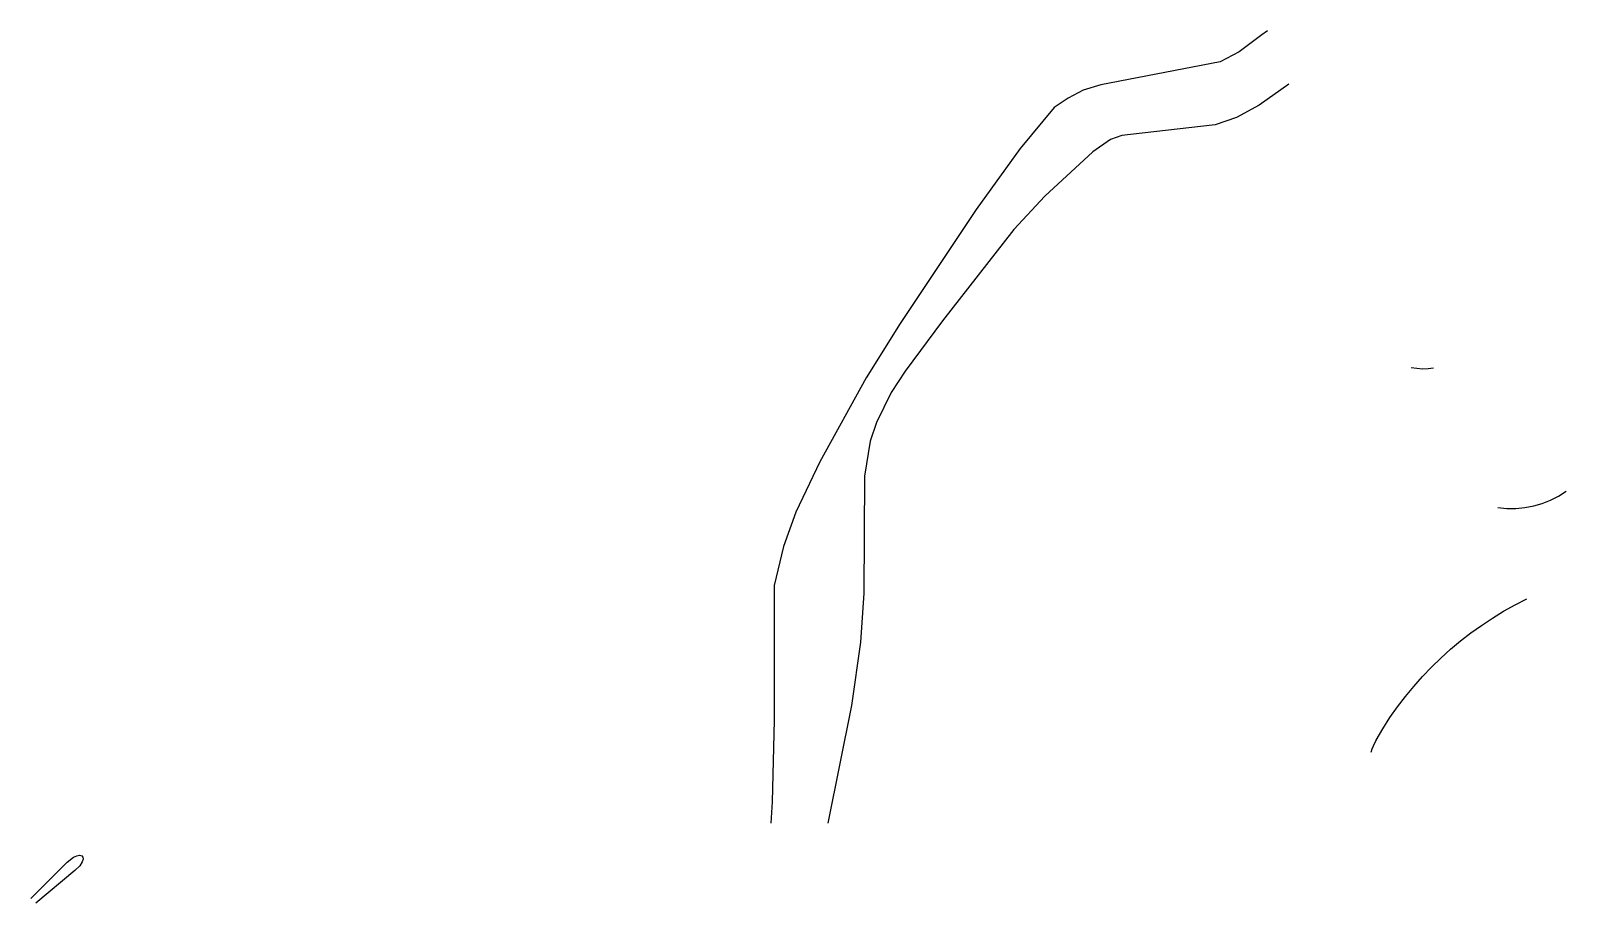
# Model space of a CAD drawing. Header units: metres. Extents: x 243768.3 to 243848.1, y 280869.2 to 280914.5.
import ezdxf

# ---------------------------------------------------------------- set-up
doc = ezdxf.new("R2010")
doc.units = ezdxf.units.M
doc.layers.add('TERRAIN_UNRESOLVED', color=2, linetype='Continuous')

msp = doc.modelspace()

# ---------------------------------------------------------------- linework, layer by layer
at = {"layer": 'TERRAIN_UNRESOLVED'}
for points in [[(243832.534, 280914.55, 0), (243832.241, 280914.343, 0), (243831.071, 280913.453, 0), (243830.071, 280912.933, 0), (243823.881, 280911.743, 0), (243822.961, 280911.463, 0), (243822.171, 280911.053, 0), (243821.451, 280910.563, 0), (243819.681, 280908.433, 0), (243817.401, 280905.263, 0), (243813.441, 280899.333, 0), (243811.681, 280896.503, 0), (243809.271, 280892.143, 0), (243808.021, 280889.533, 0), (243807.381, 280887.743, 0), (243806.901, 280885.723, 0), (243806.901, 280878.713, 0), (243806.791, 280874.483, 0), (243806.714, 280873.368, 0)], [(243833.644, 280911.772, 0), (243832.111, 280910.683, 0), (243830.931, 280910.043, 0), (243829.821, 280909.663, 0), (243826.021, 280909.233, 0), (243824.971, 280909.103, 0), (243824.381, 280908.903, 0), (243823.461, 280908.253, 0), (243820.971, 280905.943, 0), (243819.351, 280904.213, 0), (243815.651, 280899.473, 0), (243813.711, 280896.863, 0), (243812.981, 280895.743, 0), (243812.211, 280894.183, 0), (243811.881, 280893.223, 0), (243811.591, 280891.393, 0), (243811.551, 280885.323, 0), (243811.391, 280882.773, 0), (243810.911, 280879.473, 0), (243809.692, 280873.368, 0)], [(243840.015, 280897.054, 0), (243840.302, 280897.004, 0), (243840.592, 280896.983, 0), (243840.882, 280896.99, 0), (243841.171, 280897.025, 0)], [(243844.518, 280889.765, 0), (243844.987, 280889.722, 0), (243845.455, 280889.723, 0), (243845.918, 280889.767, 0), (243846.375, 280889.855, 0), (243846.821, 280889.984, 0), (243847.254, 280890.154, 0), (243847.671, 280890.365, 0), (243848.07, 280890.616, 0)], [(243838.182, 280877.688, 0), (243838.533, 280878.277, 0), (243838.904, 280878.85, 0), (243839.296, 280879.408, 0), (243839.708, 280879.95, 0), (243840.139, 280880.475, 0), (243840.589, 280880.983, 0), (243841.058, 280881.474, 0), (243841.544, 280881.946, 0), (243842.048, 280882.401, 0), (243842.569, 280882.836, 0), (243843.106, 280883.251, 0), (243843.658, 280883.647, 0), (243844.226, 280884.022, 0), (243844.809, 280884.376, 0), (243845.405, 280884.708, 0), (243846.016, 280885.019, 0)], [(243838.182, 280877.688, 0), (243838.099, 280877.531, 0), (243838.025, 280877.37, 0), (243837.961, 280877.205, 0), (243837.907, 280877.036, 0)], [(243768.251, 280869.453, 0), (243770.141, 280871.333, 0), (243770.481, 280871.593, 0), (243770.641, 280871.663, 0), (243770.791, 280871.703, 0), (243770.911, 280871.673, 0), (243770.961, 280871.603, 0), (243770.981, 280871.503, 0), (243770.931, 280871.353, 0), (243770.801, 280871.143, 0), (243770.551, 280870.913, 0), (243768.511, 280869.203, 0)]]:
    msp.add_polyline3d(points, dxfattribs=at)

doc.saveas('drawing.dxf')
